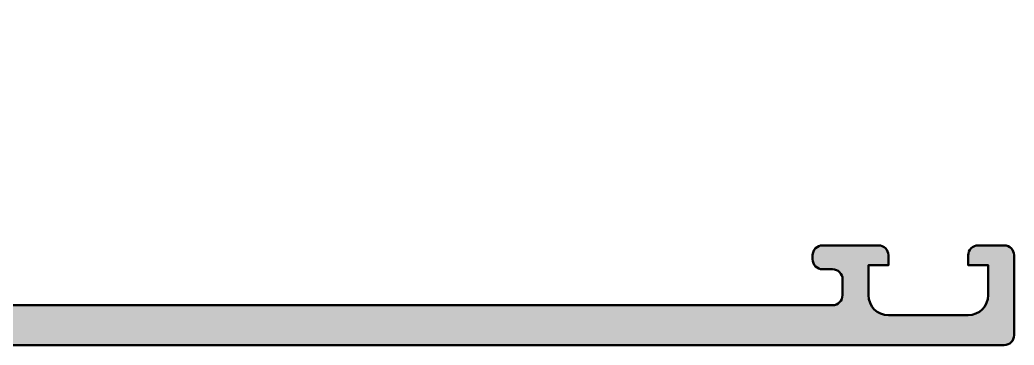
# Model space of a CAD drawing. Extents: x 0 to 146, y 0 to 90.
# Drawn here: x 96.17 to 146, y 0 to 16.3 of the extents above; entities that cross this region are included whole.
import ezdxf

# ---------------------------------------------------------------- set-up
doc = ezdxf.new("R2010")
doc.units = 0
doc.layers.add('0S-Alu contour', color=7, linetype='Continuous', lineweight=50)
doc.layers.add('0S-Alu hatch', color=252, linetype='Continuous', lineweight=25)

# ---------------------------------------------------------------- blocks, each defined once
blk = doc.blocks.new('462350__674EF4A3_E235_4DE9_86D1_3BAED3F51D43_')
at = {"layer": '0S-Alu hatch'}
h = blk.add_hatch(color=256, dxfattribs=at)
edge = h.paths.add_edge_path()
edge.add_ellipse((88.6035533905933, 10.1035533905932), major_axis=(-0.5000000000000142, 0), ratio=1, start_angle=270, end_angle=360, ccw=False)
edge.add_line((88.6035533905933, 10.60355339059322), (89.50355339059335, 10.60355339059323))
edge.add_arc((89.50355339059335, 11.10355339059319), 0.4999999999999592, 270, 360)
edge.add_line((90.0035533905933, 11.10355339059319), (90.00355339059334, 12.50355339059325))
edge.add_ellipse((90.08238983713633, 12.77107398258633), major_axis=(-0.2788950563273829, 0), ratio=1, start_angle=-1.164589374096579, end_angle=73.58012358051548, ccw=False)
edge.add_line((89.80355239059332, 12.7767423905847), (89.80355239059332, 13.23033639058466))
edge.add_ellipse((90.08242048623653, 13.23599705006174), major_axis=(-0.2789255417371866, 0), ratio=1, start_angle=-73.57540544464268, end_angle=1.1628700728919057, ccw=False)
edge.add_line((90.00355339059334, 13.50354039058472), (90.00355339059334, 15.38355139059319))
edge.add_arc((89.70355339059333, 15.3835513905932), 0.3000000000000114, 0, 90)
edge.add_line((89.70355339059333, 15.68355139059321), (88.72357907155057, 15.68355139059321))
edge.add_arc((88.72357907155057, 15.3835513905932), 0.3000000000000149, 90, 180)
edge.add_line((88.42357907155056, 15.3835513905932), (88.42357907155053, 12.62355339059322))
edge.add_ellipse((88.30357907155057, 12.62355339059323), major_axis=(-0.1199999999999761, 0), ratio=1, start_angle=89.99999999999329, end_angle=180, ccw=False)
edge.add_line((88.30357907155056, 12.50355339059324), (84.0035533905932, 12.50355339059328))
edge.add_ellipse((84.00355339059315, 13.00355339059324), major_axis=(-0.499999999999961, 0), ratio=1, start_angle=0, end_angle=90.00000000000489, ccw=False)
edge.add_line((83.5035533905932, 13.00355339059325), (83.50355339059325, 13.70355339059335))
edge.add_line((83.50355339059325, 13.70355339059335), (84.88504884821553, 16.09637371362047))
edge.add_arc((84.76543360594458, 16.16543360594468), 0.1381197846485816, 330.0000000000377, 456.0127701438439)
edge.add_arc((85.27471614562182, 11.3303006684546), 4.999999999999578, 96.01277014383717, 160.0870903140089)
edge.add_ellipse((80.103553390593, 13.20355339059364), major_axis=(-0.5000000000002927, 0), ratio=1, start_angle=89.99999999998857, end_angle=160.0870903140202, ccw=False)
edge.add_line((80.10355339059291, 12.70355339059335), (65.9035533905935, 12.70355339059332))
edge.add_ellipse((65.90355339059384, 13.20355339059388), major_axis=(-0.5000000000005631, 0), ratio=1, start_angle=19.912909685952798, end_angle=89.99999999996089, ccw=False)
edge.add_arc((60.73239063556502, 11.33030066845488), 4.999999999999293, 19.91290968599341, 83.98722985616469)
edge.add_arc((61.24167317524203, 16.16543360594468), 0.1381197846485876, 83.98722985613884, 209.9999999999607)
edge.add_line((61.12205793297107, 16.09637371362046), (62.50355339059339, 13.70355339059333))
edge.add_line((62.50355339059339, 13.70355339059333), (62.50355339059345, 13.00355339059325))
edge.add_ellipse((62.00355339059346, 13.00355339059326), major_axis=(-0.4999999999999858, 0), ratio=1, start_angle=89.9999999999975, end_angle=180, ccw=False)
edge.add_line((62.00355339059345, 12.50355339059328), (57.70352770963612, 12.50355339059322))
edge.add_ellipse((57.7035277096361, 12.62355339059322), major_axis=(-0.1199999999999939, 0), ratio=1, start_angle=0, end_angle=90.00000000001359, ccw=False)
edge.add_line((57.58352770963611, 12.62355339059322), (57.58352770963613, 15.38355139059319))
edge.add_arc((57.2835277096361, 15.38355139059318), 0.3000000000000256, 0, 90.00000000000136)
edge.add_line((57.2835277096361, 15.68355139059321), (56.30355339059335, 15.68355139059321))
edge.add_arc((56.30355339059334, 15.38355139059321), 0.2999999999999989, 89.99999999999864, 180)
edge.add_line((56.00355339059333, 15.38355139059321), (56.00355339059331, 13.50354039058471))
edge.add_ellipse((55.92468629495015, 13.23599705006175), major_axis=(-0.2789255417371679, 0), ratio=1, start_angle=178.8371299271117, end_angle=253.57540544464769, ccw=False)
edge.add_line((56.20355439059333, 13.23033639058468), (56.20355439059334, 12.77674239058471))
edge.add_ellipse((55.9247169440503, 12.77107398258633), major_axis=(-0.2788950563274307, 0), ratio=1, start_angle=106.4198764194908, end_angle=181.1645893740976, ccw=False)
edge.add_line((56.00355339059333, 12.50355339059322), (56.00355339059334, 11.10355339059322))
edge.add_arc((56.50355339059331, 11.10355339059321), 0.4999999999999716, 180, 269.9999999999984)
edge.add_line((56.50355339059331, 10.60355339059323), (57.40355339059331, 10.60355339059323))
edge.add_ellipse((57.4035533905933, 10.10355339059323), major_axis=(-0.5, 0), ratio=1, start_angle=180, end_angle=269.9999999999984, ccw=False)
edge.add_line((57.9035533905933, 10.10355339059324), (57.90355339059331, 3.43467259399454))
edge.add_ellipse((56.9035533905933, 3.434672593994545), major_axis=(-1.000000000000007, 0), ratio=1, start_angle=94.08561677997648, end_angle=180, ccw=False)
edge.add_line((56.97480044058124, 2.437213894163801), (50.90355339059331, 2.003553390593232))
edge.add_line((50.90355339059331, 2.003553390593232), (9.10355339059329, 2.003553390593218))
edge.add_ellipse((9.10355339059332, 2.503553390593209), major_axis=(-0.4999999999999903, 0), ratio=1, start_angle=0, end_angle=89.9999999999967, ccw=False)
edge.add_line((8.603553390593328, 2.503553390593207), (8.603553390593328, 3.303553390593214))
edge.add_ellipse((9.103553390593333, 3.303553390593216), major_axis=(-0.5000000000000054, 0), ratio=1, start_angle=270, end_angle=360, ccw=False)
edge.add_line((9.103553390593333, 3.80355339059322), (9.603553390593326, 3.803553390593218))
edge.add_arc((9.603553390593328, 4.303553390593215), 0.4999999999999965, 269.9999999999998, 360)
edge.add_line((10.10355339059332, 4.303553390593215), (10.10355339059333, 4.503553390593215))
edge.add_arc((9.603553390593328, 4.503553390593218), 0.5, 0, 89.9999999999998)
edge.add_line((9.603553390593332, 5.003553390593218), (6.803553390593319, 5.003553390593219))
edge.add_arc((6.803553390593318, 4.503553390593218), 0.5000000000000009, 89.99999999999991, 180)
edge.add_line((6.303553390593317, 4.503553390593218), (6.303553390593316, 4.00355339059322))
edge.add_line((6.303553390593316, 4.00355339059322), (7.303553390593316, 4.00355339059322))
edge.add_line((7.303553390593316, 4.00355339059322), (7.303553390593316, 2.503553390593222))
edge.add_ellipse((6.303553390593316, 2.50355339059322), major_axis=(-1, 0), ratio=1, start_angle=90, end_angle=180, ccw=False)
edge.add_line((6.303553390593315, 1.503553390593219), (2.303553390593317, 1.503553390593218))
edge.add_ellipse((2.303553390593316, 2.50355339059322), major_axis=(-1.000000000000001, 0), ratio=1, start_angle=0, end_angle=90, ccw=False)
edge.add_line((1.303553390593316, 2.503553390593219), (1.303553390593316, 4.003553390593218))
edge.add_line((1.303553390593316, 4.003553390593218), (2.303553390593316, 4.003553390593219))
edge.add_line((2.303553390593316, 4.003553390593219), (2.303553390593316, 4.503553390593221))
edge.add_arc((1.803553390593317, 4.503553390593221), 0.4999999999999987, 0, 90.00000000000006)
edge.add_line((1.803553390593317, 5.00355339059322), (0.503553390593306, 5.00355339059322))
edge.add_arc((0.5035533905933053, 4.50355339059322), 0.5, 89.99999999999991, 180)
edge.add_line((0.0035533905933053, 4.50355339059322), (0.003553390593305, 0.5035533905932202))
edge.add_arc((0.5035533905933051, 0.5035533905932198), 0.5, 180, 269.9999999999999)
edge.add_line((0.5035533905933045, 0.0035533905932198), (145.5035533905933, 0.0035533905932198))
edge.add_arc((145.5035533905933, 0.5035533905932198), 0.5, 270, 360)
edge.add_line((146.0035533905933, 0.5035533905932198), (146.0035533905933, 4.50355339059322))
edge.add_arc((145.5035533905933, 4.50355339059322), 0.5, 0, 90)
edge.add_line((145.5035533905933, 5.00355339059322), (144.2035533905933, 5.003553390593219))
edge.add_arc((144.2035533905933, 4.503553390593218), 0.5000000000000009, 89.99999999999675, 180)
edge.add_line((143.7035533905933, 4.503553390593218), (143.7035533905933, 4.003553390593219))
edge.add_line((143.7035533905933, 4.003553390593219), (144.7035533905933, 4.003553390593219))
edge.add_line((144.7035533905933, 4.003553390593219), (144.7035533905933, 2.503553390593202))
edge.add_ellipse((143.7035533905932, 2.503553390593272), major_axis=(-1.000000000000056, 0), ratio=1, start_angle=90, end_angle=180, ccw=False)
edge.add_line((143.7035533905932, 1.503553390593209), (139.7035533905933, 1.503553390593218))
edge.add_ellipse((139.7035533905933, 2.503553390593213), major_axis=(-0.9999999999999943, 0), ratio=1, start_angle=0, end_angle=90, ccw=False)
edge.add_line((138.7035533905933, 2.503553390593221), (138.7035533905933, 4.00355339059322))
edge.add_line((138.7035533905933, 4.00355339059322), (139.7035533905933, 4.00355339059322))
edge.add_line((139.7035533905933, 4.00355339059322), (139.7035533905933, 4.503553390593201))
edge.add_arc((139.2035533905933, 4.503553390593207), 0.5, 0, 90)
edge.add_line((139.2035533905933, 5.003553390593207), (136.4035533905933, 5.003553390593219))
edge.add_arc((136.4035533905933, 4.503553390593205), 0.5000000000000142, 89.99999999999675, 180)
edge.add_line((135.9035533905933, 4.503553390593205), (135.9035533905933, 4.303553390593199))
edge.add_arc((136.4035533905934, 4.303553390593249), 0.500000000000057, 180, 270.0000000000033)
edge.add_line((136.4035533905934, 3.803553390593192), (136.9035533905933, 3.803553390593218))
edge.add_ellipse((136.9035533905933, 3.303553390593219), major_axis=(-0.4999999999999987, 0), ratio=1, start_angle=180, end_angle=270.00000000000324, ccw=False)
edge.add_line((137.4035533905933, 3.303553390593244), (137.4035533905933, 2.503553390593209))
edge.add_ellipse((136.9035533905933, 2.503553390593207), major_axis=(-0.5, 0), ratio=1, start_angle=90, end_angle=180, ccw=False)
edge.add_line((136.9035533905933, 2.003553390593217), (95.1035533905933, 2.003553390593232))
edge.add_line((95.1035533905933, 2.003553390593232), (89.03230634060543, 2.437213894163799))
edge.add_ellipse((89.10355339059333, 3.434672593994533), major_axis=(-0.9999999999999998, 0), ratio=1, start_angle=0, end_angle=85.91438322002472, ccw=False)
edge.add_line((88.10355339059333, 3.434672593994522), (88.1035533905933, 10.1035533905932))
edge = h.paths.add_edge_path()
edge.add_line((86.10355339059333, 1.703553390593214), (59.9035533905933, 1.703553390593214))
edge.add_ellipse((59.9035533905933, 2.203553390593214), major_axis=(-0.5, 0), ratio=1, start_angle=0, end_angle=90, ccw=False)
edge.add_line((59.40355339059331, 2.203553390593214), (59.40355339059331, 10.40355339059323))
edge.add_ellipse((59.9035533905933, 10.40355339059323), major_axis=(-0.5, 0), ratio=1, start_angle=270, end_angle=360, ccw=False)
edge.add_line((59.9035533905933, 10.90355339059323), (86.10355339059333, 10.90355339059323))
edge.add_ellipse((86.10355339059333, 10.40355339059323), major_axis=(-0.5, 0), ratio=1, start_angle=180, end_angle=270, ccw=False)
edge.add_line((86.60355339059333, 10.40355339059323), (86.60355339059333, 2.203553390593214))
edge.add_ellipse((86.10355339059333, 2.203553390593214), major_axis=(-0.5, 0), ratio=1, start_angle=90, end_angle=180, ccw=False)
at = {"layer": '0S-Alu contour', "color": 7}
for points in [[(61.12205793297107, 16.09637371362046), (62.50355339059339, 13.70355339059333), (62.50355339059345, 13.00355339059325)], [(83.5035533905932, 13.00355339059325), (83.50355339059325, 13.70355339059335), (84.88504884821553, 16.09637371362047)], [(57.2835277096361, 15.68355139059321), (56.30355339059335, 15.68355139059321)], [(89.70355339059333, 15.68355139059321), (88.72357907155057, 15.68355139059321)], [(56.00355339059333, 15.38355139059321), (56.00355339059331, 13.50354039058471)], [(57.58352770963611, 12.62355339059322), (57.58352770963613, 15.38355139059319)], [(88.42357907155056, 15.3835513905932), (88.42357907155053, 12.62355339059322)], [(90.00355339059334, 13.50354039058472), (90.00355339059334, 15.38355139059319)], [(56.20355439059333, 13.23033639058468), (56.20355439059334, 12.77674239058471)], [(89.80355239059332, 12.7767423905847), (89.80355239059332, 13.23033639058466)], [(56.00355339059333, 12.50355339059322), (56.00355339059334, 11.10355339059322)], [(62.00355339059345, 12.50355339059328), (57.70352770963612, 12.50355339059322)], [(80.10355339059291, 12.70355339059335), (65.9035533905935, 12.70355339059332)], [(88.30357907155056, 12.50355339059324), (84.0035533905932, 12.50355339059328)], [(90.0035533905933, 11.10355339059319), (90.00355339059334, 12.50355339059325)], [(56.50355339059331, 10.60355339059323), (57.40355339059331, 10.60355339059323)], [(59.9035533905933, 10.90355339059323), (86.10355339059333, 10.90355339059323)], [(88.6035533905933, 10.60355339059322), (89.50355339059335, 10.60355339059323)], [(57.9035533905933, 10.10355339059324), (57.90355339059331, 3.43467259399454)], [(59.40355339059331, 2.203553390593214), (59.40355339059331, 10.40355339059323)], [(86.60355339059333, 10.40355339059323), (86.60355339059333, 2.203553390593214)], [(88.10355339059333, 3.434672593994522), (88.1035533905933, 10.1035533905932)], [(1.803553390593317, 5.00355339059322), (0.503553390593306, 5.00355339059322)], [(9.603553390593332, 5.003553390593218), (6.803553390593319, 5.003553390593219)], [(139.2035533905933, 5.003553390593207), (136.4035533905933, 5.003553390593219)], [(145.5035533905933, 5.00355339059322), (144.2035533905933, 5.003553390593219)], [(0.0035533905933053, 4.50355339059322), (0.003553390593305, 0.5035533905932202)], [(1.303553390593316, 2.503553390593219), (1.303553390593316, 4.003553390593218), (2.303553390593316, 4.003553390593219), (2.303553390593316, 4.503553390593221)], [(6.303553390593317, 4.503553390593218), (6.303553390593316, 4.00355339059322), (7.303553390593316, 4.00355339059322), (7.303553390593316, 2.503553390593222)], [(10.10355339059332, 4.303553390593215), (10.10355339059333, 4.503553390593215)], [(135.9035533905933, 4.503553390593205), (135.9035533905933, 4.303553390593199)], [(138.7035533905933, 2.503553390593221), (138.7035533905933, 4.00355339059322), (139.7035533905933, 4.00355339059322), (139.7035533905933, 4.503553390593201)], [(143.7035533905933, 4.503553390593218), (143.7035533905933, 4.003553390593219), (144.7035533905933, 4.003553390593219), (144.7035533905933, 2.503553390593202)], [(146.0035533905933, 0.5035533905932198), (146.0035533905933, 4.50355339059322)], [(9.103553390593333, 3.80355339059322), (9.603553390593326, 3.803553390593218)], [(136.4035533905934, 3.803553390593192), (136.9035533905933, 3.803553390593218)], [(8.603553390593328, 2.503553390593207), (8.603553390593328, 3.303553390593214)], [(137.4035533905933, 3.303553390593244), (137.4035533905933, 2.503553390593209)], [(56.97480044058124, 2.437213894163801), (50.90355339059331, 2.003553390593232), (9.10355339059329, 2.003553390593218)], [(136.9035533905933, 2.003553390593217), (95.1035533905933, 2.003553390593232), (89.03230634060543, 2.437213894163799)], [(6.303553390593315, 1.503553390593219), (2.303553390593317, 1.503553390593218)], [(86.10355339059333, 1.703553390593214), (59.9035533905933, 1.703553390593214)], [(143.7035533905932, 1.503553390593209), (139.7035533905933, 1.503553390593218)], [(0.5035533905933045, 0.0035533905932198), (145.5035533905933, 0.0035533905932198)]]:
    blk.add_lwpolyline(points, dxfattribs=at)
for centre, radius, start, end in [((61.24167317524203, 16.16543360594468), 0.1381197846485876, 83.98722985613884, 209.9999999999607), ((60.73239063556502, 11.33030066845488), 4.999999999999293, 19.91290968599341, 83.98722985616469), ((85.27471614562182, 11.3303006684546), 4.999999999999578, 96.01277014383717, 160.0870903140089), ((84.76543360594458, 16.16543360594468), 0.1381197846485816, 330.0000000000377, 96.0127701438439), ((56.30355339059334, 15.38355139059321), 0.2999999999999989, 89.99999999999864, 180), ((57.2835277096361, 15.38355139059318), 0.3000000000000256, 0, 90.00000000000136), ((88.72357907155057, 15.3835513905932), 0.3000000000000149, 90, 180), ((89.70355339059333, 15.3835513905932), 0.3000000000000114, 0, 90), ((56.50355339059331, 11.10355339059321), 0.4999999999999716, 180, 269.9999999999984), ((89.50355339059335, 11.10355339059319), 0.4999999999999592, 270, 0), ((0.5035533905933053, 4.50355339059322), 0.5, 89.99999999999991, 180), ((1.803553390593317, 4.503553390593221), 0.4999999999999987, 0, 90.00000000000006), ((6.803553390593318, 4.503553390593218), 0.5000000000000009, 89.99999999999991, 180), ((9.603553390593328, 4.503553390593218), 0.5, 0, 89.9999999999998), ((136.4035533905933, 4.503553390593205), 0.5000000000000142, 89.99999999999675, 180), ((139.2035533905933, 4.503553390593207), 0.5, 0, 90), ((144.2035533905933, 4.503553390593218), 0.5000000000000009, 89.99999999999675, 180), ((145.5035533905933, 4.50355339059322), 0.5, 0, 90), ((9.603553390593328, 4.303553390593215), 0.4999999999999965, 269.9999999999998, 0), ((136.4035533905934, 4.303553390593249), 0.500000000000057, 180, 270.0000000000033), ((0.5035533905933051, 0.5035533905932198), 0.5, 180, 269.9999999999999), ((145.5035533905933, 0.5035533905932198), 0.5, 270, 0)]:
    blk.add_arc(centre, radius, start, end, dxfattribs=at)
at = {"layer": '0S-Alu contour', "color": 7, "extrusion": (0, 0, -1)}
for centre, radius, start, end in [((-55.92468629495015, 13.23599705006175), 0.2789255417371679, 106.4245945553523, 181.1628700728884), ((-90.08242048623653, 13.23599705006174), 0.2789255417371866, 358.8371299271081, 73.5754054446427), ((-62.00355339059346, 13.00355339059326), 0.4999999999999858, 180, 270.0000000000025), ((-65.90355339059384, 13.20355339059388), 0.5000000000005631, 270.0000000000391, 340.0870903140472), ((-80.103553390593, 13.20355339059364), 0.5000000000002927, 199.9129096859799, 270.0000000000114), ((-84.00355339059315, 13.00355339059324), 0.499999999999961, 269.9999999999951, 0), ((-55.9247169440503, 12.77107398258633), 0.2788950563274307, 178.8354106259024, 253.5801235805092), ((-57.7035277096361, 12.62355339059322), 0.1199999999999939, 269.9999999999864, 0), ((-88.30357907155057, 12.62355339059323), 0.1199999999999761, 180, 270.0000000000068), ((-90.08238983713633, 12.77107398258633), 0.2788950563273829, 286.4198764194846, 1.164589374096611), ((-57.4035533905933, 10.10355339059323), 0.5, 90.0000000000016, 180), ((-59.9035533905933, 10.40355339059323), 0.5, 0, 90), ((-86.10355339059333, 10.40355339059323), 0.5, 90, 180), ((-88.6035533905933, 10.1035533905932), 0.5000000000000142, 0, 90), ((-9.103553390593333, 3.303553390593216), 0.5000000000000054, 0, 90), ((-136.9035533905933, 3.303553390593219), 0.4999999999999987, 89.99999999999675, 180), ((-56.9035533905933, 3.434672593994545), 1.000000000000007, 180, 265.9143832200235), ((-89.10355339059333, 3.434672593994533), 0.9999999999999998, 274.0856167799754, 0), ((-2.303553390593316, 2.50355339059322), 1.000000000000001, 270, 0), ((-6.303553390593316, 2.50355339059322), 1, 180, 270), ((-9.10355339059332, 2.503553390593209), 0.4999999999999903, 270.0000000000033, 0), ((-136.9035533905933, 2.503553390593207), 0.5, 180, 270), ((-139.7035533905933, 2.503553390593213), 0.9999999999999943, 270, 0), ((-143.7035533905932, 2.503553390593272), 1.000000000000056, 180, 270), ((-59.9035533905933, 2.203553390593214), 0.5, 270, 0), ((-86.10355339059333, 2.203553390593214), 0.5, 180, 270)]:
    blk.add_arc(centre, radius, start, end, dxfattribs=at)
blk = doc.blocks.new('442280__B047F22C_FF04_4B6B_A3CD_9310DC56D146_')
at = {"layer": '0S-Alu contour', "color": 7}
blk.add_blockref('462350__674EF4A3_E235_4DE9_86D1_3BAED3F51D43_', (0, 0), dxfattribs=at)

msp = doc.modelspace()

# ---------------------------------------------------------------- block references
at = {"layer": '0S-Alu contour', "color": 7}
msp.add_blockref('442280__B047F22C_FF04_4B6B_A3CD_9310DC56D146_', (0, 0), dxfattribs=at)

doc.saveas('drawing.dxf')
